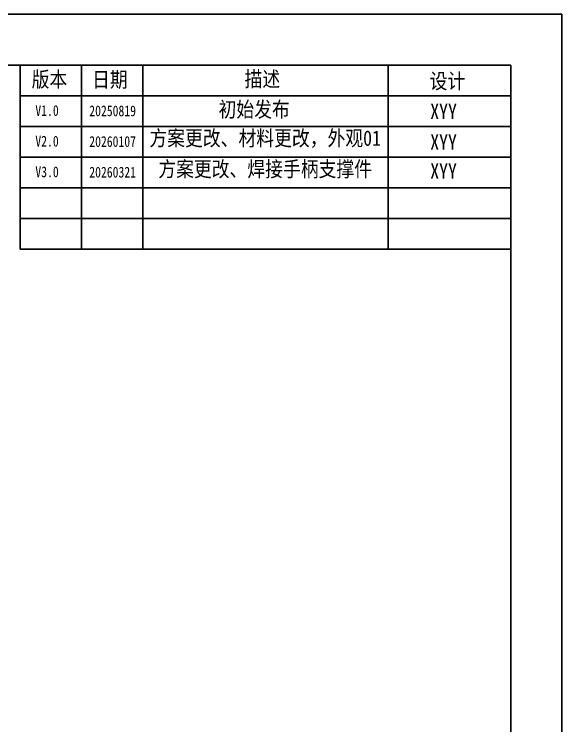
# Model space of a CAD drawing. Header units: millimetres. Extents: x -177 to 18421, y -5017 to 3255.
# Drawn here: x 13297 to 13564.9, y 1911.2 to 2259.5 of the extents above; entities that cross this region are included whole.
import ezdxf

# ---------------------------------------------------------------- set-up
doc = ezdxf.new("R2010")
doc.units = ezdxf.units.MM
doc.header["$LTSCALE"] = 46.255
doc.layers.get('0').update_dxf_attribs({"linetype": 'CONTINUOUS'})
doc.styles.get("Standard").update_dxf_attribs({"font": 'txt', "width": 0.85})
doc.styles.add('TEXTSTYLE_1', font='gdt', dxfattribs={"width": 0.8})

msp = doc.modelspace()

# ---------------------------------------------------------------- linework, layer by layer
at = {"color": 7, "linetype": 'Continuous'}
for p in [(12014.88, 2259.458), (13564.88, 1159.458)]:
    msp.add_line(p, (13564.88, 2259.458), dxfattribs=at)
for p, q in [((13329.88, 2234.458), (13329.88, 2189.458)), ((13359.88, 2234.458), (13359.88, 2189.458)), ((13479.88, 2234.458), (13479.88, 2189.458)), ((13299.88, 2189.458), (13299.88, 2174.458)), ((13329.88, 2189.458), (13329.88, 2144.458)), ((13359.88, 2189.458), (13359.88, 2144.458)), ((13479.88, 2189.458), (13479.88, 2144.458)), ((13539.88, 2144.458), (13539.88, 2189.458)), ((13299.88, 2159.458), (13299.88, 2174.458)), ((13299.88, 2174.458), (13539.88, 2174.458)), ((13539.88, 2159.458), (13299.88, 2159.458)), ((13299.88, 2159.458), (13299.88, 2144.458)), ((13299.88, 2144.458), (13539.88, 2144.458))]:
    msp.add_line(p, q)
msp.add_lwpolyline([(12039.88, 1184.458), (13539.88, 1184.458), (13539.88, 2234.458), (12039.88, 2234.458)], close=True, dxfattribs=at)
for points in [[(13539.88, 2204.458), (13299.88, 2204.458), (13299.88, 2189.458), (13539.88, 2189.458), (13539.88, 2234.458), (13299.88, 2234.458), (13299.88, 2219.458)], [(13299.88, 2204.458), (13299.88, 2219.458), (13539.88, 2219.458)]]:
    msp.add_lwpolyline(points)

# ---------------------------------------------------------------- texts
at = {"lineweight": -3, "char_height": 7.5163, "attachment_point": 5}
for s, insert, width in [('{\\fSimSun|b0|i0|c134|p54;版本}', (13314.22, 2227.146), 32.26492), ('{\\fSimSun|b0|i0|c134|p54;日期}', (13343.772, 2227.042), 32.26492), ('{\\fSimSun|b0|i0|c134|p54;描述}', (13418.38, 2227.35), 32.26492), ('{\\fSimSun|b0|i0|c134|p54;设计}', (13508.962, 2226.335), 32.26492), ('{\\fSimSun|b0|i0|c134|p54;初始发布}', (13414.389, 2212.455), 49.01933), ('{\\fSimSun|b0|i0|c134|p54;XYY}', (13507.045, 2211.903), 32.26492), ('{\\fSimSun|b0|i0|c134|p54;XYY}', (13507.045, 2196.903), 32.26492), ('{\\fSimSun|b0|i0|c134|p54;XYY}', (13507.047, 2182.709), 32.26492)]:
    msp.add_mtext(s, dxfattribs=dict(at, insert=insert, width=width))
at = {"insert": (13307.314, 2214.94), "char_height": 5.25, "width": 18.95171, "attachment_point": 1, "style": 'TEXTSTYLE_1'}
msp.add_mtext('{\\fSimSun|b0|i0|c0|p2;V1.0}', dxfattribs=at)
at = {"color": 0, "insert": (13333.704, 2214.781), "char_height": 5.25, "width": 28.21107, "attachment_point": 1, "style": 'TEXTSTYLE_1'}
msp.add_mtext('{\\fSimSun|b0|i0|c134|p54;20250819}', dxfattribs=at)
at = {"color": 7, "lineweight": -3, "insert": (13419.758, 2198.26), "char_height": 7.5163, "width": 136.51073, "attachment_point": 5}
msp.add_mtext('{\\fSimSun|b0|i0|c134|p54;方案更改、材料更改，外观01}', dxfattribs=at)
at = {"color": 7, "char_height": 5.25, "attachment_point": 1, "style": 'TEXTSTYLE_1'}
for s, insert, width in [('{\\fSimSun|b0|i0|c0|p2;V\\fSimSun|b0|i0|c134|p2;2.0}', (13307.314, 2199.94), 18.95171), ('{\\fSimSun|b0|i0|c134|p54;20260107}', (13333.704, 2199.781), 28.21107)]:
    msp.add_mtext(s, dxfattribs=dict(at, insert=insert, width=width))
at = {"color": 1, "lineweight": -3, "insert": (13419.758, 2183.26), "char_height": 7.5163, "width": 136.51073, "attachment_point": 5}
msp.add_mtext('{\\fSimSun|b0|i0|c134|p54;方案更改、焊接手柄支撑件}', dxfattribs=at)
at = {"color": 1, "char_height": 5.25, "attachment_point": 1, "style": 'TEXTSTYLE_1'}
for s, insert, width in [('{\\fSimSun|b0|i0|c0|p54;V\\fSimSun|b0|i0|c134|p54;3.0}', (13307.314, 2184.94), 18.95171), ('{\\fSimSun|b0|i0|c134|p54;20260321}', (13333.704, 2184.781), 28.21107)]:
    msp.add_mtext(s, dxfattribs=dict(at, insert=insert, width=width))

doc.saveas('drawing.dxf')
